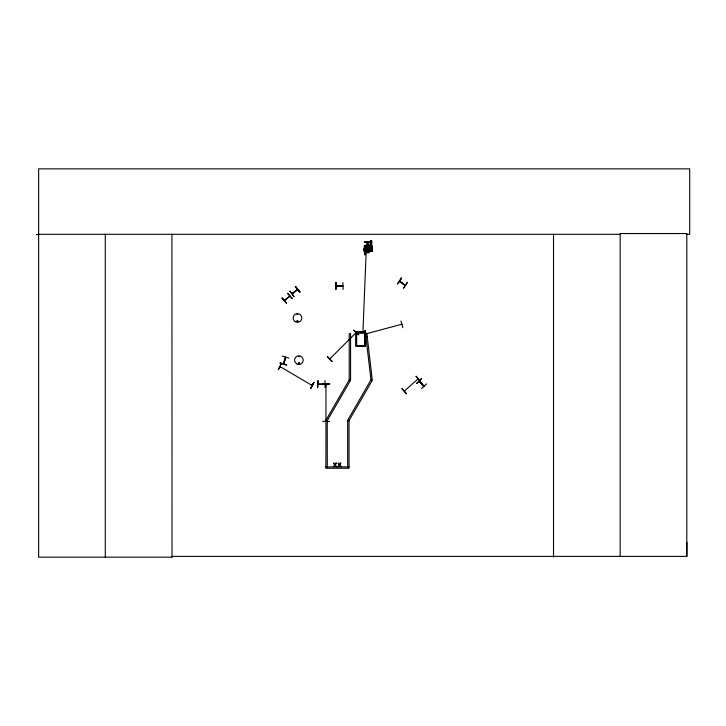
<?xml version="1.0" encoding="UTF-8"?>
<svg xmlns="http://www.w3.org/2000/svg" width="726" height="726" viewBox="0 0 726 726"><rect width="100%" height="100%" fill="white"/><g stroke="black" fill="none" stroke-linecap="round" stroke-linejoin="round"><path stroke-width="1.09" d="M686.306 234.307L689.7 234.307L689.7 168.849L38.641 168.849L38.641 557.151L172.026 557.151L171.935 556.388L686.805 556.388L686.905 542.349M284.401 300.328L289.774 296.29M292.769 293.558C289.665 294.502 306.009 283.657 292.369 293.83M365.105 246.695L371.267 246.904L364.425 246.931L364.951 246.967L364.96 245.896L364.978 251.196L364.352 251.196L364.461 245.86M365.042 251.623L364.316 251.278L371.149 251.269L370.523 251.196L370.65 245.588M370.623 245.86L370.569 246.686M370.314 251.595C373.99 245.225 370.959 244.19 364.398 245.615M311.699 384.853L312.044 385.433L280.091 366.603L280.445 367.202M312.225 385.197L311.654 384.798M365.614 254.173L366.067 254.454L362.918 332.317M283.331 363.608L285.663 357.219L283.666 363.717M325.938 384.326L326.319 384.807M325.965 420.708L325.956 421.289M297.115 314.24L297.805 314.53L297.179 314.167M297.079 321.074C298.867 322.326 296.371 319.767 297.587 321.582M297.878 321.291L297.37 320.783M298.123 321.355C296.68 319.104 297.025 322.861 297.923 321.627M298.413 363.363C299.811 362.092 298.858 364.597 298.522 363.572M299.248 356.62L298.513 356.421L299.185 356.693M299.484 363.526C297.914 360.967 298.613 365.958 299.466 363.027M423.739 386.459L419.428 380.996M424.084 386.023L419.51 381.05M399.554 281.243L405.117 285.372M405.308 285.082L404.672 284.665M325.974 384.326L325.901 468.243L349.034 468.243L349.034 420.635L372.166 380.578L370.995 379.907L365.55 333.996L366.893 333.842L372.238 379.789L370.895 379.943L347.863 419.964L349.034 420.635L347.681 420.635L347.681 466.891M366.548 333.67L366.076 333.769M401.895 324.531L401.179 324.413M368.499 246.277L368.645 245.642M285.735 357.246L283.657 363.753L285.808 357.265M282.242 356.13L288.884 358.145M283.539 363.091L283.321 363.762M286.743 364.851L280.1 362.837M356.266 332.871L355.558 333.089M419.238 381.204L423.793 386.404L419.201 381.35M368.572 245.787L369.271 246.277M364.742 332.19L364.688 346.139M365.178 332.163L365.242 331.682L365.242 346.139L356.021 346.139L356.021 331.682L365.269 331.682M292.097 293.613L297.397 289.365L296.852 289.801M335.984 285.971L342.926 286.162L336.129 286.28M281.407 363.535L278.276 369.743L281.379 363.517M311.617 384.853L312.198 385.107L311.545 385.125M310.537 388.365L313.968 382.33M310.755 388.492L313.886 382.284L310.792 388.51M404.763 391.096L404.582 391.26M329.84 358.871L330.548 358.499M356.203 332.907L355.558 333.152M364.316 248.582L365.015 247.575C379.516 248.337 359.96 244.544 364.316 251.341M401.405 278.103L397.585 283.902L401.378 278.085M397.539 283.875L401.614 278.258M399.654 281.325L404.999 285.291M400.026 281.634L399.799 281.044L405.099 285.273M407.359 282.478L403.484 288.24L407.277 282.423M330.502 358.653L330.003 359.043M367.683 250.461L365.831 251.341L367.256 250.18L365.768 249L367.737 249.953L369.697 248.954L368.2 250.161L369.661 251.26L367.574 250.37M289.801 296.317L284.528 300.573M336.056 285.962L342.863 286.108L336.038 286.18M318.088 384.009L324.958 384.009M371.195 246.904C372.874 244.39 362.601 244.608 364.47 246.94M285.427 357.147L285.5 357.991M327.453 356.52L332.118 361.675L327.381 356.593M353.725 330.248L358.907 334.877L353.753 330.221M330.158 358.989L330.248 358.408M355.613 333.107L356.058 332.653L329.885 358.825M356.23 332.862L355.858 333.243M416.724 383.355L421.634 378.446L416.788 383.428M426.625 383.873L421.552 388.61M401.959 388.7L406.56 393.882L401.968 388.682M416.034 376.286L420.635 381.477L416.071 376.25M404.609 390.815L418.176 378.809M326.246 384.88L326.319 384.326M325.974 420.653L325.983 421.234M289.964 291.117L294.084 296.716L289.892 291.18M295.328 286.725L299.729 292.097M286.607 303.159L281.924 298.032L286.616 303.15M287.587 293.386L292.288 298.513L287.632 293.358M280.608 367.211L280 366.866M364.751 254.2L364.461 254.663L365.659 254.753M365.024 330.657L366.866 337.345L365.051 330.648L366.303 336.474M400.952 321.028L402.839 327.707M366.63 333.688L366.022 333.851L401.814 324.232M401.16 324.44L401.768 324.277M370.868 242.529L370.768 240.696L371.558 240.651L371.658 242.484M370.768 240.696L371.621 241.223M371.276 248.564L371.331 249.045L371.313 248.002L372.102 247.956L372.347 251.132L371.358 250.815L371.213 248.011M371.34 249.753L372.129 249.726L372.347 251.132M371.358 250.815L372.148 250.769M365.16 245.615C363.635 246.84 366.149 245.134 365.595 247.748L364.534 247.702L365.595 247.748M368.872 251.65C370.251 253.9 363.073 252.04 368.799 252.548M342.908 282.577L343.044 289.511M322.653 384.154L329.595 384.108M329.595 421.407L322.653 421.352M36.3 234.58L38.641 234.571M38.641 234.307L620.167 234.307M364.352 241.903L371.295 241.903M371.295 242.166L364.352 242.257M371.149 250.978L370.523 251.196M356.021 332.19L365.269 332.19M356.021 332.281L365.269 332.317L356.021 332.399M356.021 332.508L365.269 332.508M356.021 345.558L365.269 345.558M356.021 345.993L365.124 345.993M324.958 380.66L325.003 387.602M324.958 384.326L318.088 384.308M325.901 420.635L327.254 420.635L350.386 380.578L349.215 379.907L349.215 333.642L350.567 333.642L350.567 379.907L349.215 379.907L326.083 419.964L327.254 420.635L327.254 466.891M325.901 466.891L349.034 466.891M371.177 245.542L364.398 245.86L371.222 245.706M364.434 246.196L364.534 247.775M366.594 252.684L366.666 251.577L365.532 251.25L365.532 249.372L366.666 248.555L368.79 248.528L369.933 249.327L369.933 251.196L368.79 251.55L368.799 252.621M280.027 363.082L286.634 365.187M366.476 246.223L366.521 245.542L366.394 246.241M356.548 332.19L356.593 346.139M420.154 382.42L422.859 385.343M295.609 286.498L300.001 291.87M295.409 286.661L299.802 292.034M295.346 286.716L299.765 292.061M282.187 297.814L286.543 303.214M372.066 248.519L372.12 249L372.102 247.956M372.129 249.726L372.002 247.965M371.948 247.366L371.993 248.528M371.158 247.412L371.213 248.573M371.894 246.713L371.93 247.82M371.14 247.865L371.059 246.069M371.313 248.002L371.558 251.178M371.839 246.023L371.866 247.058M371.077 247.103L371.004 245.361M371.794 245.315L371.812 246.259M371.748 245.424L371.658 243.745M370.868 243.791L370.968 245.47M370.968 244.644L370.832 242.965M371.621 242.92L371.712 243.872M371.685 243.165L371.558 240.651M370.805 242.166L370.895 243.21M370.841 241.268L370.85 241.885M335.92 282.623L335.911 289.556M364.978 251.196L364.352 251.196M686.805 556.388L686.805 233.554L620.167 233.554L620.167 556.388M553.521 234.307L553.521 557.151M368.599 242.257L368.599 248.21M368.309 242.257L368.264 248.21L368.209 242.257M367.392 242.257L367.347 248.21M367.057 242.257L367.084 248.21M365.124 332.263L365.196 346.139M356.548 332.263L356.548 346.139M356.167 332.263L356.167 346.139M171.926 234.307L172.026 557.151M105.288 234.307L105.288 557.151M364.334 252.993L366.04 253.029L364.334 252.993M335.902 463.07L335.013 464.504L333.588 463.07L334.713 464.903L333.552 466.736L334.985 465.266L336.437 466.736L335.285 464.876L336.437 463.07L335.902 463.07M340.403 463.07L339.523 464.504L338.089 463.07L339.214 464.903L338.053 466.736L339.487 465.266L340.939 466.736L339.786 464.876L340.939 463.07L340.403 463.07M368.79 249.336L366.666 249.363L366.666 251.241L368.79 251.214L368.79 249.336M368.418 252.058L367.047 252.403L368.418 252.058M335.966 282.623L335.657 289.556L335.966 282.623M329.595 383.773L322.653 384.199L329.595 383.773M365.269 332.789L356.021 332.789L365.269 332.835M318.015 380.66L317.661 387.602L318.015 380.66M295.31 321.691A4.338 4.338 0 0 0 301.816 317.943A4.338 4.338 0 0 0 295.31 314.186A4.338 4.338 0 0 0 295.31 321.691M296.716 363.871A4.329 4.329 0 0 0 303.214 360.123A4.329 4.329 0 0 0 296.716 356.375A4.329 4.329 0 0 0 296.716 363.871"/></g></svg>
